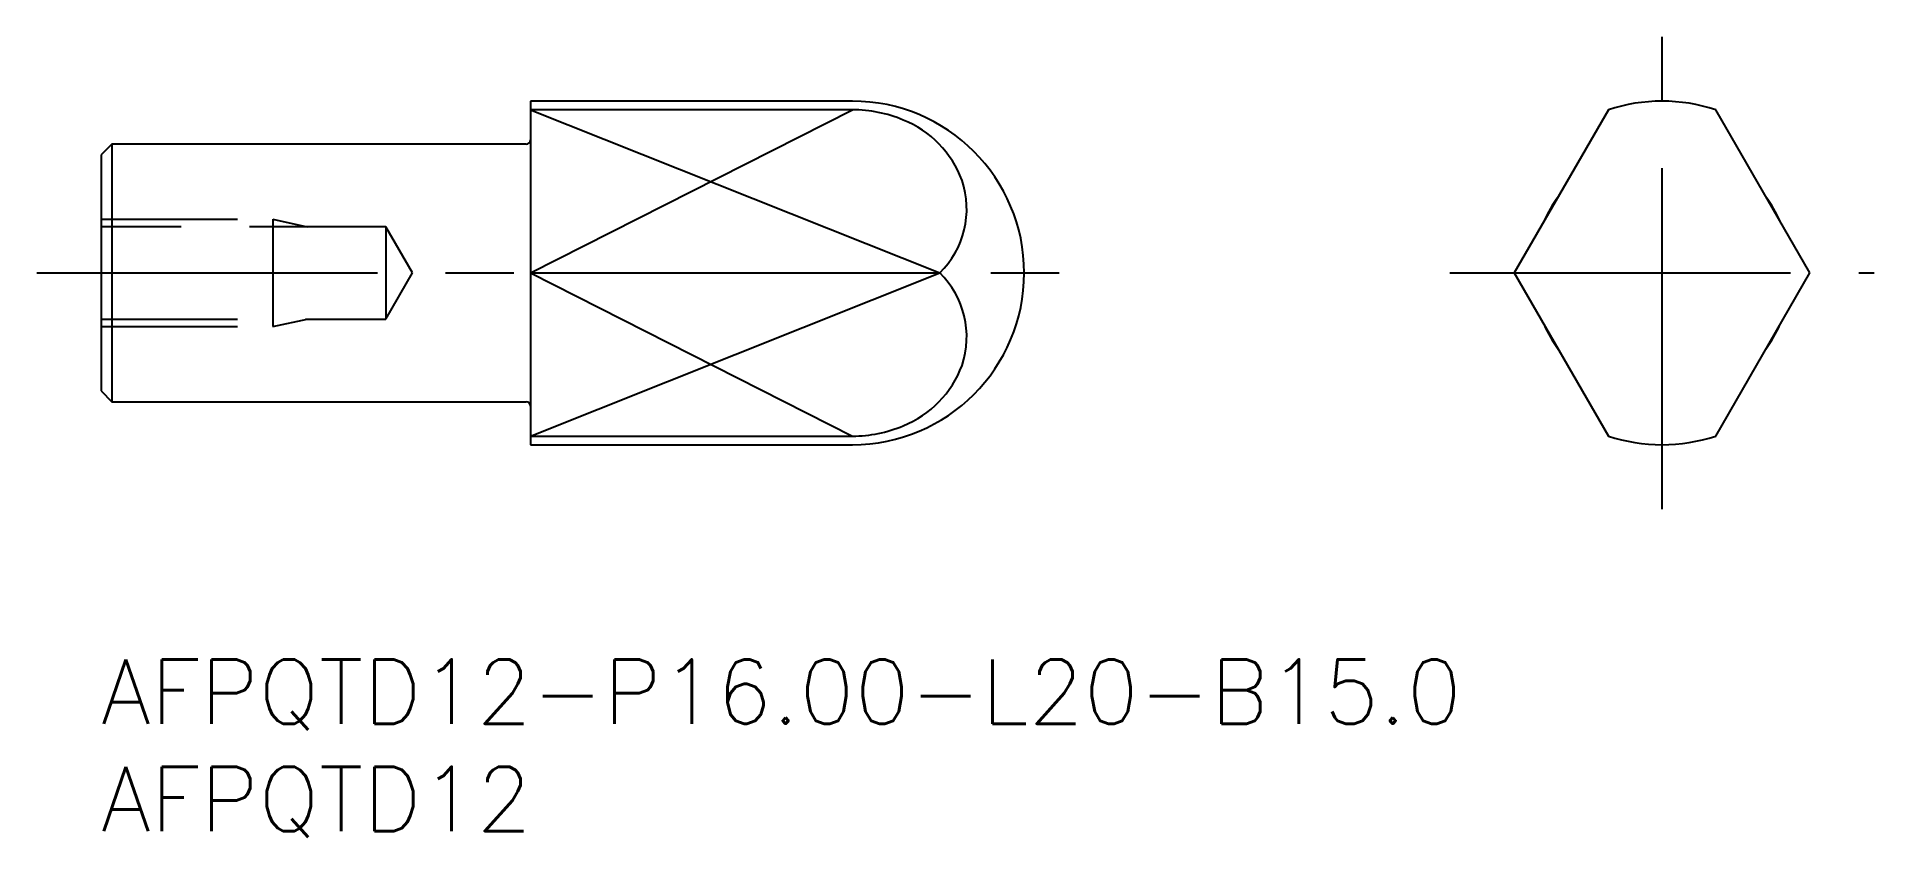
# Model space of a CAD drawing. Extents: x -3 to 82.6, y -8.3 to 29.
import ezdxf

# ---------------------------------------------------------------- set-up
doc = ezdxf.new("R2010")
doc.units = 0
doc.header["$LTSCALE"] = 0.5
doc.linetypes.add('CENTER', pattern=[50.8, 31.75, -6.35, 6.35, -6.35])
doc.linetypes.add('DASHED', pattern=[19.05, 12.7, -6.35])
for name, color, linetype in [('MSM_CENTER', 1, 'CENTER'), ('MSM_CONTINUOUS', 7, 'CONTINUOUS'), ('MSM_DASHED', 4, 'DASHED'), ('MSM_NARROW', 5, 'CONTINUOUS'), ('MSM_PART_NUMBER', 7, 'CONTINUOUS')]:
    doc.layers.add(name, color=color, linetype=linetype)
doc.styles.get("Standard").update_dxf_attribs({"font": 'txt.shx', "height": 3, "bigfont": 'bigfont.shx'})

# ---------------------------------------------------------------- blocks, each defined once
blk = doc.blocks.new('*U17')
at = {"layer": 'MSM_PART_NUMBER'}
blk.add_text('AFPQTD12-P16.00-L20-B15.0', height=3, dxfattribs=at).set_placement((0, -3))
blk = doc.blocks.new('*U18')
at = {"layer": 'MSM_PART_NUMBER'}
blk.add_text('AFPQTD12', height=3, dxfattribs=at).set_placement((0, -8))

msp = doc.modelspace()

# ---------------------------------------------------------------- linework, layer by layer
at = {"layer": 'MSM_CENTER'}
for p, q in [((72.715, 7), (72.715, 29)), ((-3, 18), (46, 18)), ((62.828, 18), (82.603, 18))]:
    msp.add_line(p, q, dxfattribs=at)
at = {"layer": 'MSM_CONTINUOUS'}
for p, q in [((35, 26), (20, 26)), ((20, 26), (20, 10)), ((35, 25.599), (20, 25.599)), ((70.215, 25.599), (65.828, 18)), ((79.603, 18), (75.215, 25.599)), ((0.5, 24), (0, 23.5)), ((19.8, 24), (0.5, 24)), ((0.5, 24), (0.5, 12)), ((0, 23.5), (0, 12.5)), ((20, 18), (39.07, 18)), ((65.828, 18), (70.215, 10.401)), ((75.215, 10.401), (79.603, 18)), ((0, 12.5), (0.5, 12)), ((0.5, 12), (19.8, 12)), ((20, 10.401), (35, 10.401)), ((20, 10), (35, 10))]:
    msp.add_line(p, q, dxfattribs=at)
for centre, radius, start, end in [((35, 18), 8, 270, 90), ((72.715, 18), 8, 71.79004, 108.20996), ((35.01, 19.574), 6.025, 67.03202, 90.09896), ((35.566, 20.623), 4.843, 20.38474, 68.23892), ((19.8, 24.2), 0.2, 270, 0), ((36.161, 20.979), 4.164, 314.31915, 18.64876), ((72.715, 18), 6, 143.78488, 156.21512), ((72.715, 18), 6, 23.78488, 36.21512), ((36.161, 15.021), 4.164, 341.35124, 45.68085), ((72.715, 18), 6, 203.78488, 216.21512), ((72.715, 18), 6, 323.78488, 336.21512), ((35.566, 15.377), 4.843, 291.76108, 339.61526), ((19.8, 11.8), 0.2, 0, 90), ((35.01, 16.426), 6.025, 269.90104, 292.96798), ((72.715, 18), 8, 251.79004, 288.20996)]:
    msp.add_arc(centre, radius, start, end, dxfattribs=at)
at = {"layer": 'MSM_DASHED'}
for p, q in [((0, 20.5), (8, 20.5)), ((13.259, 20.15), (0, 20.15)), ((8, 20.5), (9.6, 20.15)), ((8, 20.5), (8, 15.5)), ((14.5, 18), (13.259, 20.15)), ((13.259, 20.15), (13.259, 15.85)), ((13.259, 15.85), (14.5, 18)), ((0, 15.85), (13.259, 15.85)), ((0, 15.5), (8, 15.5)), ((8, 15.5), (9.6, 15.85))]:
    msp.add_line(p, q, dxfattribs=at)
at = {"layer": 'MSM_NARROW'}
for p, q in [((20, 25.599), (39.07, 18)), ((20, 18), (35, 25.599)), ((20, 10.401), (39.07, 18)), ((20, 18), (35, 10.401))]:
    msp.add_line(p, q, dxfattribs=at)

# ---------------------------------------------------------------- block references
at = {"layer": 'MSM_CONTINUOUS'}
for name in ['*U17', '*U18']:
    msp.add_blockref(name, (0, 0), dxfattribs=at)

doc.saveas('drawing.dxf')
